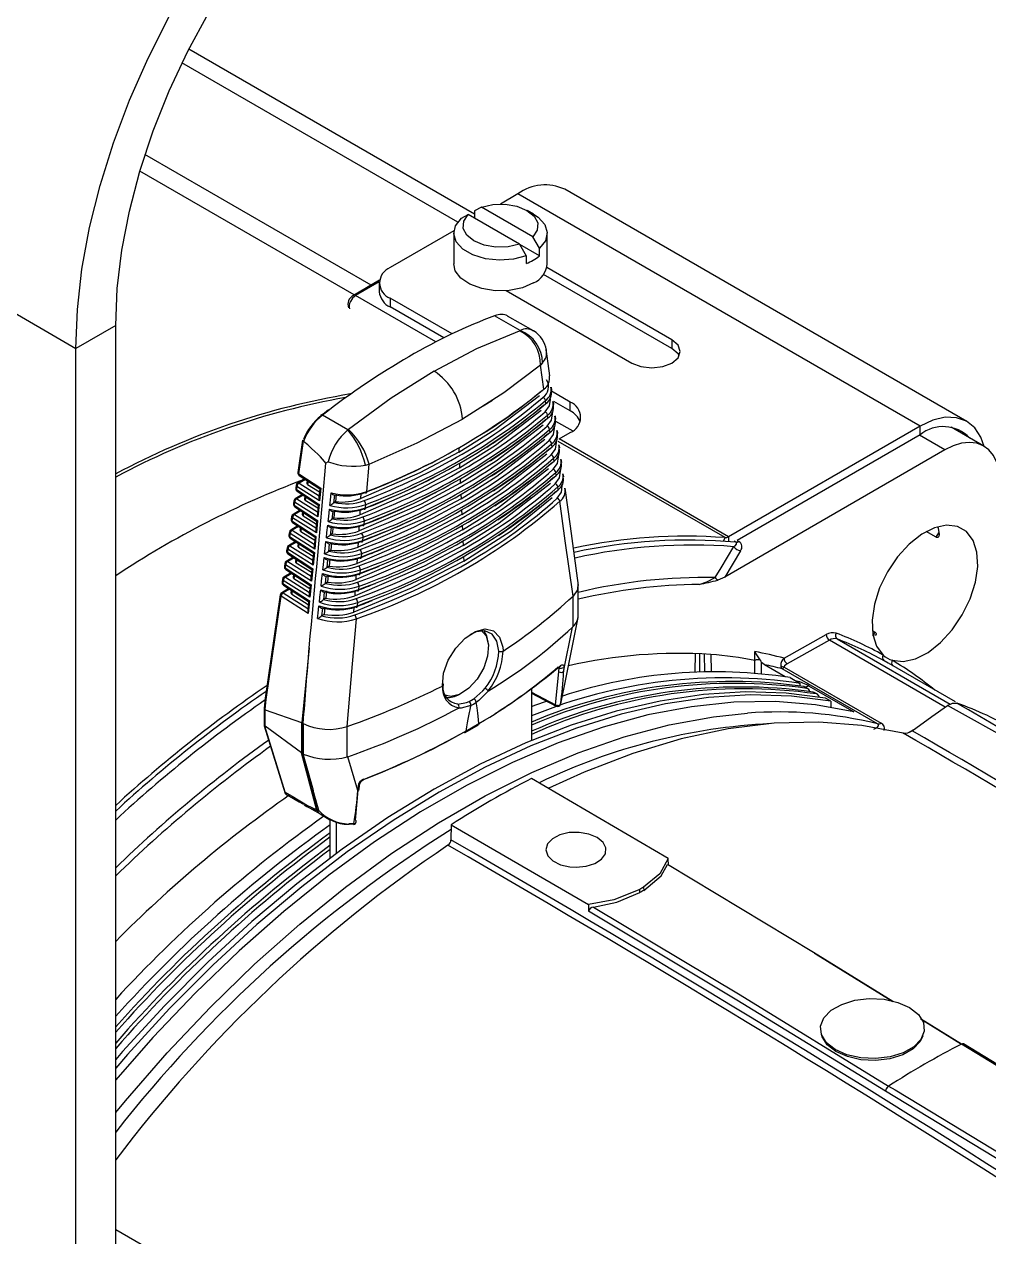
# Model space of a CAD drawing. Extents: x 6 to 134, y 1 to 99.
# Drawn here: x 94.294 to 97.516, y 15.47 to 19.52 of the extents above; entities that cross this region are included whole.
import ezdxf

# ---------------------------------------------------------------- set-up
doc = ezdxf.new("R2010")
doc.units = 0
doc.header["$MEASUREMENT"] = 0
doc.layers.add('OBJECT', color=7, linetype='CONTINUOUS')

msp = doc.modelspace()

# ---------------------------------------------------------------- linework, layer by layer
at = {"layer": 'OBJECT'}
for p, q in [((95.7981, 18.8852), (94.8431, 19.4365)), ((95.7418, 18.8585), (94.8204, 19.3905)), ((95.4522, 18.6483), (94.6969, 19.0843)), ((95.3959, 18.6158), (94.6798, 19.0292)), ((97.4427, 18.1929), (96.0992, 18.9685)), ((93.5822, 18.9474), (94.4661, 18.4372)), ((95.9427, 18.953), (95.8842, 18.9193)), ((97.2862, 18.1774), (95.9427, 18.953)), ((95.7543, 18.8715), (95.7767, 18.8839)), ((95.9484, 18.7848), (95.7767, 18.8839)), ((95.8206, 18.9092), (95.7981, 18.8968)), ((95.7981, 18.8968), (95.7981, 18.8715)), ((95.9922, 18.8101), (95.8206, 18.9092)), ((95.995, 18.8855), (95.9731, 18.8981)), ((95.7288, 18.8296), (95.5161, 18.7068)), ((95.7282, 18.8217), (95.7282, 18.7194)), ((96.0147, 18.7718), (95.9922, 18.8101)), ((96.0407, 18.7194), (96.0407, 18.8217)), ((95.9484, 18.7848), (95.9708, 18.7465)), ((96.0147, 18.7461), (95.9487, 18.7842)), ((96.0147, 18.7461), (96.0147, 18.7718)), ((95.9708, 18.7465), (95.9708, 18.7208)), ((96.4572, 18.4361), (96.0281, 18.6839)), ((96.4572, 18.4655), (96.0392, 18.7068)), ((95.4804, 18.6645), (95.3929, 18.6141)), ((95.4796, 18.659), (95.4004, 18.6133)), ((95.4795, 18.6557), (95.4795, 18.6263)), ((95.6686, 18.4585), (95.4004, 18.6133)), ((95.7228, 18.4854), (95.5161, 18.6047)), ((95.5161, 18.6047), (95.5161, 18.5753)), ((95.9038, 18.6299), (96.3229, 18.3879)), ((95.6951, 18.4719), (95.5161, 18.5753)), ((94.5991, 18.5139), (94.4661, 18.4372)), ((94.5991, 11.1874), (94.5991, 18.5139)), ((95.95, 18.4967), (95.8648, 18.5459)), ((95.9949, 18.4952), (95.9083, 18.5452)), ((95.9483, 18.496), (95.95, 18.4967)), ((94.4661, 11.1107), (94.4661, 18.4372)), ((96.0494, 18.3457), (96.037, 18.4357)), ((96.4572, 18.4655), (96.4572, 18.4361)), ((96.0247, 18.3884), (96.0177, 18.3806)), ((96.0292, 18.3007), (96.0177, 18.3806)), ((96.056, 18.2974), (96.0545, 18.3078)), ((96.1171, 18.2577), (96.055, 18.2936)), ((95.8581, 18.2624), (95.8267, 18.2443)), ((96.0361, 18.2527), (96.0347, 18.2625)), ((96.0626, 18.2492), (96.0612, 18.2595)), ((96.1171, 18.2283), (96.0625, 18.2598)), ((96.1171, 18.2283), (96.1171, 18.2577)), ((95.3749, 18.1646), (95.2896, 18.2139)), ((96.043, 18.2046), (96.0416, 18.2144)), ((96.0692, 18.201), (96.0678, 18.2113)), ((96.0688, 18.1939), (96.1256, 18.1611)), ((95.3766, 18.166), (95.3749, 18.1646)), ((96.0499, 18.1566), (96.0485, 18.1664)), ((96.0758, 18.1527), (96.0744, 18.163)), ((96.0802, 18.1344), (96.1171, 18.1557)), ((97.2862, 18.1774), (96.6459, 17.8078)), ((97.2862, 18.148), (96.6755, 17.7955)), ((97.3689, 18.0978), (97.284, 18.1468)), ((97.2862, 18.148), (97.2862, 18.1774)), ((97.4989, 18.1107), (97.3898, 18.1736)), ((95.2236, 18.1304), (95.2079, 18.0223)), ((95.2104, 18.018), (95.2261, 18.1266)), ((95.2261, 18.1266), (95.2264, 18.1264)), ((95.7451, 18.1057), (95.7457, 18.0904)), ((96.0567, 18.1086), (96.0553, 18.1183)), ((96.6346, 17.8048), (96.0772, 18.1265)), ((96.6459, 17.8078), (96.0802, 18.1344)), ((96.0824, 18.1045), (96.081, 18.1148)), ((96.0635, 18.0606), (96.0621, 18.0703)), ((96.089, 18.0563), (96.0876, 18.0665)), ((97.3689, 18.0978), (96.6336, 17.6733)), ((95.3089, 18.0582), (95.3008, 18.0535)), ((95.4337, 18.0473), (95.4454, 18.0502)), ((95.4381, 17.9595), (95.4454, 18.0502)), ((95.7474, 18.0534), (95.748, 18.0384)), ((95.2301, 18.0008), (95.2067, 17.9873)), ((95.2104, 18.018), (95.2843, 17.9697)), ((95.2328, 17.999), (95.2116, 17.9868)), ((95.2116, 17.9868), (95.2788, 17.9445)), ((95.2123, 18.0125), (95.2811, 17.9675)), ((95.2386, 17.9953), (95.2375, 17.9871)), ((95.2415, 17.9934), (95.24, 17.9829)), ((95.7497, 18.001), (95.7503, 17.9865)), ((96.0703, 18.0126), (96.069, 18.0222)), ((96.0956, 18.0081), (96.0942, 18.0183)), ((95.2226, 17.9485), (95.1991, 17.9349)), ((95.2018, 17.98), (95.2003, 17.97)), ((95.2043, 17.9758), (95.2028, 17.9657)), ((95.2028, 17.9657), (95.2789, 17.916)), ((95.2253, 17.9467), (95.204, 17.9345)), ((95.2801, 17.9281), (95.2043, 17.9758)), ((95.2048, 17.9601), (95.2757, 17.9138)), ((95.2311, 17.9429), (95.2299, 17.9348)), ((95.24, 17.9829), (95.2801, 17.9576)), ((95.2811, 17.9676), (95.2781, 17.938)), ((95.2843, 17.9697), (95.2801, 17.9281)), ((95.3299, 17.9467), (95.3271, 17.9208)), ((95.3359, 17.9492), (95.3335, 17.9247)), ((95.4184, 17.9354), (95.4193, 17.9521)), ((95.752, 17.9487), (95.7526, 17.9345)), ((96.0771, 17.9646), (96.0757, 17.9742)), ((95.1942, 17.9277), (95.1928, 17.9177)), ((95.1967, 17.9234), (95.1953, 17.9134)), ((95.1953, 17.9134), (95.2735, 17.8623)), ((95.2747, 17.8743), (95.1967, 17.9234)), ((95.1972, 17.9078), (95.2703, 17.86)), ((95.204, 17.9345), (95.2734, 17.8908)), ((95.2339, 17.9411), (95.2324, 17.9305)), ((95.2324, 17.9305), (95.2747, 17.9039)), ((95.2757, 17.9138), (95.2727, 17.8842)), ((95.2789, 17.916), (95.2747, 17.8743)), ((95.3335, 17.9247), (95.329, 17.9221)), ((95.4336, 17.9049), (95.4345, 17.916)), ((95.1866, 17.8753), (95.1852, 17.8653)), ((95.1892, 17.8711), (95.1877, 17.8611)), ((95.2693, 17.8206), (95.1892, 17.8711)), ((95.2151, 17.8962), (95.1915, 17.8826)), ((95.2178, 17.8944), (95.1965, 17.8821)), ((95.1965, 17.8821), (95.268, 17.8371)), ((95.2235, 17.8906), (95.2223, 17.8824)), ((95.2264, 17.8888), (95.2248, 17.8782)), ((95.2248, 17.8782), (95.2693, 17.8502)), ((95.2735, 17.8623), (95.2693, 17.8206)), ((95.3241, 17.8927), (95.3213, 17.8669)), ((95.3281, 17.871), (95.323, 17.8681)), ((95.3305, 17.8955), (95.3281, 17.871)), ((95.4152, 17.8813), (95.4162, 17.8979)), ((95.7543, 17.8971), (95.7549, 17.8825)), ((95.1791, 17.823), (95.1776, 17.813)), ((95.2075, 17.8438), (95.184, 17.8302)), ((95.1877, 17.8611), (95.2681, 17.8085)), ((95.2102, 17.8421), (95.1889, 17.8298)), ((95.1889, 17.8298), (95.2626, 17.7833)), ((95.1896, 17.8555), (95.2649, 17.8063)), ((95.2159, 17.8383), (95.2147, 17.8301)), ((95.2188, 17.8365), (95.2172, 17.8258)), ((95.2172, 17.8258), (95.2639, 17.7964)), ((95.2703, 17.8601), (95.2674, 17.8305)), ((95.3183, 17.8386), (95.3155, 17.8129)), ((95.3252, 17.8417), (95.3227, 17.8173)), ((95.4119, 17.8272), (95.4129, 17.8437)), ((95.4292, 17.8503), (95.4301, 17.8614)), ((95.7566, 17.8456), (95.7572, 17.8305)), ((97.3396, 17.8059), (97.3062, 17.8252)), ((95.2, 17.7915), (95.1764, 17.7779)), ((95.1816, 17.8187), (95.1801, 17.8088)), ((95.1801, 17.8088), (95.2627, 17.7548)), ((95.2027, 17.7897), (95.1813, 17.7774)), ((95.2639, 17.7669), (95.1816, 17.8187)), ((95.182, 17.8032), (95.2595, 17.7526)), ((95.2084, 17.786), (95.2072, 17.7777)), ((95.2112, 17.7842), (95.2097, 17.7735)), ((95.2649, 17.8064), (95.262, 17.7768)), ((95.2681, 17.8085), (95.2639, 17.7669)), ((95.3125, 17.7846), (95.3098, 17.759)), ((95.3227, 17.8173), (95.3171, 17.814)), ((95.3198, 17.788), (95.3173, 17.7635)), ((95.4087, 17.773), (95.4097, 17.7894)), ((95.4247, 17.7957), (95.4256, 17.8068)), ((95.7589, 17.794), (95.7595, 17.7785)), ((96.6311, 17.7957), (96.6346, 17.8048)), ((96.6459, 17.8078), (96.6459, 17.7945)), ((96.6702, 17.7896), (96.6648, 17.7927)), ((96.6755, 17.7955), (96.6809, 17.7924)), ((97.3396, 17.8059), (97.3489, 17.8204)), ((95.1715, 17.7706), (95.17, 17.7607)), ((95.174, 17.7664), (95.1726, 17.7565)), ((95.1726, 17.7565), (95.2573, 17.7011)), ((95.2585, 17.7131), (95.174, 17.7664)), ((95.1745, 17.7509), (95.2542, 17.6988)), ((95.1813, 17.7774), (95.2572, 17.7296)), ((95.2097, 17.7735), (95.2586, 17.7427)), ((95.2595, 17.7526), (95.2566, 17.723)), ((95.2627, 17.7548), (95.2585, 17.7131)), ((95.3173, 17.7635), (95.3112, 17.76)), ((95.4202, 17.7412), (95.4212, 17.7522)), ((95.7611, 17.7424), (95.7618, 17.7266)), ((96.6862, 17.7609), (96.6336, 17.6733)), ((95.1639, 17.7183), (95.1625, 17.7084)), ((95.1664, 17.714), (95.165, 17.7042)), ((95.165, 17.7042), (95.252, 17.6473)), ((95.2532, 17.6594), (95.1664, 17.714)), ((95.1925, 17.7392), (95.1688, 17.7255)), ((95.1952, 17.7374), (95.1737, 17.7251)), ((95.1737, 17.7251), (95.2519, 17.6759)), ((95.2008, 17.7337), (95.1996, 17.7254)), ((95.2036, 17.7319), (95.2021, 17.7211)), ((95.2021, 17.7211), (95.2532, 17.689)), ((95.2573, 17.7011), (95.2532, 17.6594)), ((95.3068, 17.7306), (95.304, 17.7051)), ((95.3119, 17.7098), (95.3054, 17.706)), ((95.3144, 17.7343), (95.3119, 17.7098)), ((95.4053, 17.7189), (95.4063, 17.7352)), ((95.1563, 17.6659), (95.1549, 17.6561)), ((95.1588, 17.6617), (95.1574, 17.6519)), ((95.2478, 17.6057), (95.1588, 17.6617)), ((95.1849, 17.6869), (95.1612, 17.6732)), ((95.1876, 17.6851), (95.1662, 17.6727)), ((95.1662, 17.6727), (95.2465, 17.6221)), ((95.1669, 17.6986), (95.2488, 17.6451)), ((95.1932, 17.6814), (95.192, 17.673)), ((95.1961, 17.6796), (95.1945, 17.6688)), ((95.1945, 17.6688), (95.2478, 17.6352)), ((95.2542, 17.6989), (95.2512, 17.6693)), ((95.301, 17.6766), (95.2984, 17.6512)), ((95.309, 17.6805), (95.3066, 17.6561)), ((95.4019, 17.6647), (95.4029, 17.6809)), ((95.4157, 17.6866), (95.4167, 17.6976)), ((96.6336, 17.6733), (96.6107, 17.6628)), ((95.1774, 17.6345), (95.1536, 17.6208)), ((95.1574, 17.6519), (95.2466, 17.5936)), ((95.1801, 17.6328), (95.1586, 17.6204)), ((95.1586, 17.6204), (95.2411, 17.5684)), ((95.1593, 17.6463), (95.2434, 17.5914)), ((95.1856, 17.6291), (95.1844, 17.6207)), ((95.1885, 17.6273), (95.1869, 17.6164)), ((95.2488, 17.6452), (95.2458, 17.6156)), ((95.252, 17.6473), (95.2478, 17.6057)), ((95.2953, 17.6227), (95.2927, 17.5973)), ((95.3066, 17.6561), (95.2996, 17.652)), ((95.3036, 17.6268), (95.3012, 17.6023)), ((95.3985, 17.6105), (95.3995, 17.6267)), ((95.4112, 17.6321), (95.4121, 17.6431)), ((96.1443, 17.5456), (96.1443, 17.646)), ((95.1487, 17.6136), (95.0988, 17.2686)), ((95.1013, 17.2645), (95.1513, 17.6093)), ((95.2424, 17.5519), (95.1513, 17.6093)), ((95.1869, 17.6164), (95.2424, 17.5815)), ((95.2434, 17.5914), (95.2404, 17.5618)), ((95.2466, 17.5936), (95.2424, 17.5519)), ((95.3012, 17.6023), (95.2938, 17.5981)), ((95.4067, 17.5775), (95.4076, 17.5885)), ((96.1269, 17.6097), (96.1268, 17.6096)), ((96.1269, 17.5081), (96.1269, 17.6097)), ((95.2897, 17.5687), (95.287, 17.5435)), ((95.2958, 17.5486), (95.288, 17.5441)), ((95.2982, 17.5731), (95.2958, 17.5486)), ((95.395, 17.5563), (95.396, 17.5724)), ((96.0949, 17.3571), (96.1254, 17.5063)), ((96.1254, 17.5063), (96.1269, 17.5081)), ((96.8318, 17.4022), (96.9729, 17.4808)), ((96.9834, 17.4623), (96.8422, 17.3837)), ((97.3705, 17.2388), (96.9834, 17.4623)), ((97.0097, 17.4663), (97.387, 17.2484)), ((97.1265, 17.4948), (97.1365, 17.489)), ((97.1286, 17.4767), (97.1365, 17.489)), ((95.2455, 17.4373), (95.2205, 17.1873)), ((95.8932, 17.4262), (95.8932, 17.4262)), ((96.5353, 17.3564), (96.5354, 17.4174)), ((96.5495, 17.4168), (96.5494, 17.3571)), ((96.7343, 17.3947), (96.7343, 17.4241)), ((96.5667, 17.3577), (96.5658, 17.4159)), ((96.5871, 17.4144), (96.5879, 17.3581)), ((96.7343, 17.353), (96.7343, 17.3947)), ((96.7555, 17.3905), (96.7555, 17.351)), ((96.8357, 17.3402), (96.7661, 17.3804)), ((97.4047, 17.2559), (97.181, 17.385)), ((96.0688, 17.2467), (96.0798, 17.3564)), ((96.0798, 17.3564), (96.0805, 17.3708)), ((96.0956, 17.3716), (96.0949, 17.3571)), ((97.1442, 17.1829), (96.8257, 17.3668)), ((96.8316, 17.3726), (97.1562, 17.1852)), ((96.8519, 17.3374), (96.8859, 17.3178)), ((95.6904, 17.3091), (95.6904, 17.3091)), ((95.9877, 17.3008), (95.9877, 17.1267)), ((96.8859, 17.3092), (96.8859, 17.3178)), ((96.9079, 17.3012), (96.8974, 17.3073)), ((96.9114, 17.2999), (96.9009, 17.306)), ((96.9156, 17.3089), (97.0647, 17.2228)), ((95.0988, 17.2685), (95.0954, 17.2343)), ((95.0979, 17.2303), (95.1013, 17.2645)), ((95.803, 17.2545), (95.803, 17.2545)), ((95.9877, 17.2889), (96.0688, 17.2467)), ((95.9877, 17.2854), (96.0709, 17.2421)), ((96.0852, 17.2486), (96.087, 17.2557)), ((96.9397, 17.2829), (96.9292, 17.2889)), ((96.9432, 17.2816), (96.9326, 17.2877)), ((96.9875, 17.2591), (96.9706, 17.2689)), ((96.9875, 17.2591), (96.9875, 17.2386)), ((95.0953, 17.234), (95.0953, 17.1767)), ((95.0981, 17.2302), (95.2194, 17.1876)), ((95.0981, 17.1749), (95.0981, 17.2302)), ((95.7857, 17.2446), (95.7857, 17.2446)), ((96.0852, 17.2486), (96.0848, 17.2474)), ((98.0139, 16.8907), (97.3779, 17.2441)), ((95.0954, 17.1765), (95.1652, 16.9505)), ((95.1654, 16.9547), (95.0972, 17.1754)), ((95.2194, 17.0859), (95.0981, 17.1749)), ((95.2194, 17.1876), (95.2194, 17.0859)), ((95.2216, 17.1865), (95.2253, 17.1844)), ((95.2216, 17.0845), (95.2216, 17.1865)), ((95.2253, 17.1844), (95.2253, 17.0824)), ((95.3724, 17.1742), (95.3726, 17.1743)), ((95.3724, 17.0725), (95.3724, 17.1742)), ((95.7665, 17.1544), (95.8105, 17.1798)), ((95.7685, 17.1586), (95.8125, 17.184)), ((95.8125, 17.184), (95.8125, 17.184)), ((95.7685, 17.1586), (95.7685, 17.1586)), ((97.2477, 17.1536), (97.2628, 17.1624)), ((95.2199, 17.0855), (95.221, 17.0848)), ((95.2703, 16.8977), (95.2199, 17.0855)), ((95.221, 17.0848), (95.2714, 16.897)), ((95.2253, 17.0824), (95.2216, 17.0845)), ((95.3748, 17.073), (95.3724, 17.0725)), ((95.408, 16.9606), (95.3748, 17.073)), ((95.4086, 16.975), (95.408, 16.9606)), ((96.4445, 16.7326), (95.9883, 17.0006)), ((95.1678, 16.9488), (95.165, 16.951)), ((95.4001, 16.8607), (95.4093, 16.9613)), ((95.2284, 16.9126), (95.2818, 16.8817)), ((95.2774, 16.8936), (95.2714, 16.897)), ((95.2818, 16.8817), (95.3149, 16.8626)), ((95.3159, 16.7354), (95.3159, 16.8629)), ((95.3372, 16.7511), (95.3372, 16.8537)), ((95.3949, 16.8501), (95.3774, 16.8484)), ((95.3766, 16.8473), (95.3927, 16.8486)), ((95.7201, 16.8457), (95.7189, 16.7949)), ((95.7201, 16.8457), (96.1784, 16.5791)), ((96.4452, 16.7108), (96.4445, 16.7326)), ((96.3501, 16.6191), (96.3499, 16.6299)), ((96.3626, 16.6372), (96.3628, 16.6265)), ((96.1784, 16.5791), (96.1782, 16.5567)), ((97.4245, 16.1133), (97.2875, 16.198)), ((97.2902, 16.1964), (97.4246, 16.1134)), ((96.9593, 16.1374), (96.9583, 16.1405)), ((100.1764, 14.1361), (97.1708, 15.9553))]:
    msp.add_line(p, q, dxfattribs=at)
at = {"layer": 'OBJECT', "flags": 128}
for points in [[(94.4661, 18.4372), (94.4712, 18.5673), (94.4864, 18.7022), (94.5117, 18.8407), (94.5467, 18.9816), (94.5913, 19.1238), (94.6449, 19.266), (94.7072, 19.407), (94.7776, 19.5456), (94.8556, 19.6806), (94.9404, 19.8109), (95.0314, 19.9354), (95.1277, 20.0529), (95.2285, 20.1626), (95.3331, 20.2634), (95.4404, 20.3545), (95.5496, 20.4351), (95.6597, 20.5046)], [(94.5991, 18.5139), (94.6042, 18.6369), (94.6194, 18.7646), (94.6447, 18.8958), (94.6798, 19.0293), (94.7243, 19.1636), (94.7778, 19.2976), (94.8398, 19.4299), (94.9097, 19.5593), (94.9868, 19.6846), (95.0705, 19.8045), (95.1597, 19.9178), (95.2538, 20.0235), (95.3518, 20.1206), (95.4528, 20.2081), (95.5558, 20.2851), (95.6597, 20.3511)], [(95.8206, 18.9092), (95.859, 18.9178), (95.9001, 18.9187), (95.9395, 18.9119), (95.973, 18.8981), (95.997, 18.8788), (96.0087, 18.856), (96.0071, 18.8323), (95.9922, 18.8101)], [(95.9484, 18.7848), (95.91, 18.7762), (95.8689, 18.7753), (95.8294, 18.7821), (95.7959, 18.7959), (95.772, 18.8152), (95.7602, 18.838), (95.7618, 18.8617), (95.7767, 18.8839)], [(95.995, 18.8855), (96.0104, 18.875), (96.0324, 18.8508), (96.0407, 18.8238), (96.0346, 18.7967), (96.0147, 18.7718)], [(95.9708, 18.7465), (95.9278, 18.735), (95.8808, 18.7315), (95.8341, 18.7363), (95.792, 18.749), (95.7585, 18.7683), (95.7366, 18.7926), (95.7283, 18.8195), (95.7344, 18.8467), (95.7543, 18.8715)], [(95.995, 18.6556), (95.9575, 18.6397), (95.9135, 18.6308), (95.867, 18.6298), (95.822, 18.6367), (95.7826, 18.651), (95.7522, 18.6714), (95.7335, 18.6961), (95.7282, 18.7194)], [(95.6624, 18.3609), (95.8059, 18.4363), (95.9483, 18.496)], [(96.3229, 18.3879), (96.3537, 18.3761), (96.3901, 18.3719), (96.4264, 18.3761), (96.4572, 18.3879), (96.4778, 18.4057), (96.4851, 18.4267), (96.4778, 18.4477), (96.4572, 18.4655)], [(96.4816, 18.412), (96.4778, 18.4183), (96.4572, 18.4361)], [(95.6624, 18.3609), (95.5189, 18.2706), (95.3766, 18.166)], [(96.0177, 18.3806), (95.8961, 18.2881), (95.7581, 18.2009)], [(95.7457, 18.0904), (95.8661, 18.1658), (96.0148, 18.2797)], [(96.0333, 18.2253), (96.0485, 18.245), (96.0515, 18.2665), (96.0496, 18.2712)], [(95.748, 18.0384), (95.8683, 18.1138), (96.0208, 18.2309)], [(95.2896, 18.2139), (95.2883, 18.2145), (95.2871, 18.2149), (95.286, 18.2149), (95.2851, 18.2147), (95.2844, 18.2142), (95.284, 18.2134), (95.2838, 18.2123), (95.2838, 18.2111)], [(95.4454, 18.0502), (95.6066, 18.121), (95.7581, 18.2009)], [(96.0402, 18.1773), (96.0552, 18.1969), (96.0581, 18.2185), (96.0563, 18.2229)], [(97.5004, 18.1098), (97.4895, 18.1401), (97.4689, 18.1716), (97.4413, 18.1937), (97.4079, 18.2056), (97.37, 18.2068), (97.3289, 18.1973), (97.2862, 18.1774)], [(95.7503, 17.9865), (95.8705, 18.0618), (96.0268, 18.1821)], [(96.047, 18.1292), (96.0619, 18.1489), (96.0647, 18.1704), (96.0629, 18.1746)], [(95.2261, 18.1266), (95.2244, 18.1282), (95.2236, 18.1297), (95.2237, 18.1303)], [(95.7526, 17.9345), (95.8728, 18.0098), (96.0329, 18.1334)], [(96.0538, 18.0811), (96.0686, 18.1009), (96.0713, 18.1224), (96.0695, 18.1263)], [(97.5423, 18.0559), (97.5309, 18.0793), (97.5157, 18.098), (97.497, 18.1117), (97.4752, 18.1201), (97.4509, 18.1229), (97.4247, 18.12), (97.3971, 18.1116), (97.3689, 18.0978)], [(95.7457, 18.0904), (95.6152, 18.021), (95.4184, 17.9354)], [(95.7549, 17.8825), (95.8751, 17.9578), (96.039, 18.0847)], [(96.0606, 18.0331), (96.0753, 18.0529), (96.0779, 18.0744), (96.0761, 18.0781)], [(95.748, 18.0384), (95.6176, 17.9691), (95.4152, 17.8813)], [(95.7572, 17.8305), (95.8775, 17.9058), (96.0451, 18.036)], [(96.0674, 17.985), (96.082, 18.0048), (96.0844, 18.0264), (96.0827, 18.0298)], [(95.7503, 17.9865), (95.62, 17.9171), (95.4119, 17.8272)], [(95.7595, 17.7785), (95.8799, 17.8539), (96.0512, 17.9873)], [(95.3148, 17.9124), (95.3167, 17.9296), (95.3194, 17.9542)], [(95.4325, 17.9556), (95.4337, 17.9549), (95.4347, 17.9544), (95.4357, 17.9544), (95.4366, 17.9548), (95.4372, 17.9555), (95.4377, 17.9565), (95.438, 17.9579), (95.4381, 17.9595)], [(96.0742, 17.937), (96.0886, 17.9569), (96.0909, 17.9784), (96.0893, 17.9816)], [(96.1448, 17.6451), (96.1182, 17.8435), (96.1008, 17.97)], [(95.3271, 17.9208), (95.3278, 17.9213), (95.329, 17.9221)], [(95.7526, 17.9345), (95.6223, 17.8652), (95.4087, 17.773)], [(95.4281, 17.901), (95.4293, 17.9003), (95.4303, 17.8999), (95.4313, 17.8998), (95.4321, 17.9002), (95.4328, 17.9009), (95.4333, 17.9019), (95.4336, 17.9033), (95.4336, 17.9049)], [(95.7618, 17.7266), (95.9197, 17.8281), (96.0574, 17.9387)], [(96.1268, 17.6096), (96.1011, 17.7937), (96.0825, 17.9262)], [(95.3088, 17.8585), (95.3107, 17.8757), (95.3134, 17.9003)], [(95.3213, 17.8669), (95.3219, 17.8673), (95.323, 17.8681)], [(95.7549, 17.8825), (95.6246, 17.8132), (95.4053, 17.7189)], [(95.3029, 17.8046), (95.3048, 17.8218), (95.3075, 17.8464)], [(95.7572, 17.8305), (95.6269, 17.7612), (95.4019, 17.6647)], [(95.4237, 17.8465), (95.4248, 17.8457), (95.4259, 17.8453), (95.4269, 17.8452), (95.4277, 17.8456), (95.4284, 17.8463), (95.4289, 17.8474), (95.4291, 17.8487), (95.4292, 17.8503)], [(97.1933, 17.3951), (97.2298, 17.3908), (97.2705, 17.3997), (97.313, 17.4213), (97.3549, 17.4544), (97.3938, 17.4971), (97.4273, 17.5468), (97.4535, 17.6007), (97.471, 17.6556), (97.4786, 17.7084), (97.476, 17.756), (97.4634, 17.7956), (97.4413, 17.825), (97.4112, 17.8424), (97.3747, 17.8468), (97.3341, 17.838), (97.2916, 17.8164), (97.2497, 17.7834), (97.2108, 17.7408), (97.1773, 17.6911), (97.151, 17.6373), (97.1334, 17.5823), (97.1257, 17.5295), (97.1282, 17.4818), (97.1409, 17.4421), (97.1628, 17.4127)], [(97.3451, 17.8398), (97.3467, 17.8363), (97.3496, 17.8149)], [(95.297, 17.7507), (95.2989, 17.7679), (95.3015, 17.7924)], [(95.3155, 17.8129), (95.316, 17.8133), (95.3171, 17.814)], [(95.4193, 17.7919), (95.4204, 17.7911), (95.4214, 17.7907), (95.4224, 17.7907), (95.4232, 17.791), (95.4239, 17.7917), (95.4244, 17.7928), (95.4247, 17.7941), (95.4247, 17.7957)], [(96.6637, 17.7747), (96.6683, 17.778), (96.6728, 17.7835), (96.6728, 17.7871), (96.6716, 17.7886), (96.6702, 17.7896)], [(97.3496, 17.8149), (97.3491, 17.8096), (97.3466, 17.8058), (97.3439, 17.8048), (97.3412, 17.8052), (97.3396, 17.8059)], [(95.3098, 17.759), (95.3101, 17.7593), (95.3112, 17.76)], [(95.7595, 17.7785), (95.6291, 17.7091), (95.3985, 17.6105)], [(95.4148, 17.7374), (95.4159, 17.7366), (95.417, 17.7361), (95.4179, 17.7361), (95.4188, 17.7364), (95.4194, 17.7372), (95.4199, 17.7382), (95.4202, 17.7396), (95.4202, 17.7412)], [(96.6016, 17.6712), (96.6219, 17.7039), (96.6637, 17.7747)], [(95.2911, 17.6968), (95.293, 17.714), (95.2957, 17.7386)], [(95.304, 17.7051), (95.3043, 17.7053), (95.3054, 17.706)], [(95.7618, 17.7266), (95.5862, 17.6356), (95.395, 17.5563)], [(95.2853, 17.6429), (95.2871, 17.6601), (95.2898, 17.6847)], [(95.4104, 17.6828), (95.4114, 17.682), (95.4125, 17.6816), (95.4134, 17.6816), (95.4143, 17.6819), (95.4149, 17.6826), (95.4154, 17.6837), (95.4157, 17.685), (95.4157, 17.6866)], [(96.5487, 17.6488), (96.5733, 17.6576), (96.6016, 17.6712)], [(95.2795, 17.5891), (95.2813, 17.6063), (95.284, 17.6308)], [(95.2984, 17.6512), (95.2985, 17.6514), (95.2996, 17.652)], [(95.4059, 17.6283), (95.407, 17.6275), (95.408, 17.6271), (95.4089, 17.627), (95.4098, 17.6274), (95.4104, 17.6281), (95.4109, 17.6291), (95.4112, 17.6305), (95.4112, 17.6321)], [(96.1434, 17.6515), (96.1412, 17.63), (96.1269, 17.6097)], [(95.2927, 17.5973), (95.2928, 17.5974), (95.2938, 17.5981)], [(95.2737, 17.5352), (95.2755, 17.5524), (95.2782, 17.577)], [(95.287, 17.5435), (95.2871, 17.5435), (95.288, 17.5441)], [(95.4014, 17.5738), (95.4024, 17.573), (95.4035, 17.5725), (95.4044, 17.5725), (95.4052, 17.5728), (95.4059, 17.5735), (95.4064, 17.5746), (95.4066, 17.5759), (95.4067, 17.5775)], [(96.0873, 17.2557), (96.1015, 17.326), (96.1436, 17.5385)], [(95.3726, 17.1743), (95.3904, 17.3834), (95.4031, 17.534)], [(95.6904, 17.3091), (95.6946, 17.3516), (95.7102, 17.3955), (95.7352, 17.4362), (95.7666, 17.4694), (95.8007, 17.4914), (95.8335, 17.4997), (95.8614, 17.493), (95.8815, 17.4721), (95.892, 17.4392), (95.8932, 17.4262)], [(95.819, 17.4963), (95.8198, 17.4958), (95.8371, 17.4765), (95.8446, 17.4465), (95.8416, 17.4094), (95.8283, 17.3698), (95.8063, 17.3324), (95.7783, 17.3017), (95.7477, 17.2814), (95.7181, 17.2739), (95.694, 17.2797)], [(95.8787, 17.4256), (95.8721, 17.4593), (95.8562, 17.4827), (95.8326, 17.4935), (95.8035, 17.4905), (95.7825, 17.4797)], [(95.8443, 17.4501), (95.8394, 17.477), (95.8293, 17.495)], [(97.1365, 17.489), (97.1389, 17.4871), (97.14, 17.485), (97.1397, 17.4823), (97.1371, 17.4794), (97.1334, 17.4776)], [(96.0855, 17.378), (96.0892, 17.3803), (96.0923, 17.3804), (96.0945, 17.3784), (96.0956, 17.3744), (96.0956, 17.3716)], [(96.7512, 17.3965), (96.7539, 17.3927), (96.7555, 17.3905)], [(96.7661, 17.3804), (96.76, 17.3852), (96.7555, 17.3905)], [(96.8422, 17.3837), (96.8337, 17.3769), (96.8319, 17.3736), (96.8316, 17.3726)], [(97.181, 17.385), (97.1799, 17.3857), (97.166, 17.3935)], [(96.0836, 17.374), (96.0838, 17.3741), (96.0843, 17.3745), (96.0843, 17.3745)], [(95.6904, 17.3091), (95.6925, 17.3106), (95.6936, 17.3124), (95.6937, 17.3143), (95.6926, 17.3161), (95.6913, 17.317), (95.691, 17.3173)], [(95.7954, 17.2667), (95.8258, 17.2935), (95.833, 17.3019)], [(96.8733, 17.3259), (96.8753, 17.3244), (96.8764, 17.3233)], [(96.8974, 17.3073), (96.8995, 17.3067), (96.9009, 17.306)], [(96.9706, 17.2689), (96.8393, 17.2856), (96.7031, 17.2896), (96.5626, 17.2807), (96.4184, 17.2591), (96.271, 17.2248), (96.1211, 17.178), (95.9692, 17.1189), (95.8162, 17.0477), (95.6624, 16.9646), (95.5087, 16.8702), (95.3556, 16.7646), (95.2038, 16.6485), (95.0539, 16.5222), (94.9065, 16.3863), (94.7623, 16.2414), (94.6218, 16.088), (94.5991, 16.0621)], [(96.9875, 17.2591), (96.8563, 17.2758), (96.7201, 17.2798), (96.5796, 17.2709), (96.4353, 17.2493), (96.2879, 17.215), (96.138, 17.1682), (95.9862, 17.1091), (95.8331, 17.0379), (95.6794, 16.9548), (95.5257, 16.8604), (95.3726, 16.7548), (95.2208, 16.6387), (95.0709, 16.5124), (94.9235, 16.3765), (94.7792, 16.2316), (94.6387, 16.0782), (94.5991, 16.0326)], [(97.0647, 17.2228), (96.9363, 17.2464), (96.8027, 17.2572), (96.6644, 17.2551), (96.5221, 17.2402), (96.3763, 17.2125), (96.2277, 17.1722), (96.0768, 17.1193), (95.9243, 17.0542), (95.7709, 16.9771), (95.6171, 16.8884), (95.4636, 16.7883), (95.3112, 16.6773), (95.1603, 16.556), (95.0116, 16.4247), (94.8658, 16.284), (94.7235, 16.1346), (94.5991, 15.9934)], [(95.7416, 17.2491), (95.7714, 17.2541), (95.7794, 17.2575)], [(95.7794, 17.2575), (95.7936, 17.2655), (95.7954, 17.2667)], [(95.844, 17.2929), (95.8118, 17.261), (95.803, 17.2545)], [(95.9877, 17.2413), (96.0024, 17.2465), (96.0386, 17.2589)], [(96.9292, 17.2889), (96.9313, 17.2883), (96.9326, 17.2877)], [(94.5991, 15.8843), (94.6313, 15.9232), (94.7711, 16.084), (94.9153, 16.2364), (95.063, 16.3799), (95.2138, 16.5138), (95.3668, 16.6374), (95.5216, 16.7504), (95.6774, 16.8522), (95.8335, 16.9423), (95.9892, 17.0204), (96.144, 17.0861), (96.2971, 17.1391), (96.4478, 17.1793), (96.5956, 17.2065), (96.7092, 17.2185)], [(95.7857, 17.2446), (95.7526, 17.2354), (95.7445, 17.2355)], [(96.0688, 17.2467), (96.0709, 17.2455), (96.0733, 17.2447), (96.0759, 17.2443), (96.0784, 17.2444), (96.0808, 17.2449), (96.0828, 17.2458), (96.0843, 17.2471), (96.0852, 17.2486)], [(97.2594, 17.16), (97.3258, 17.2071), (97.3779, 17.2441)], [(97.3779, 17.2441), (97.3946, 17.2521), (97.4094, 17.2517)], [(95.0954, 17.1766), (95.0954, 17.1765), (95.0962, 17.1757), (95.0972, 17.1754)], [(95.8125, 17.184), (95.812, 17.1816), (95.8107, 17.18), (95.8104, 17.1799)], [(97.2299, 17.1518), (97.0921, 17.1776), (96.9482, 17.1885), (96.799, 17.1846), (96.6453, 17.1658), (96.4876, 17.1323), (96.3269, 17.0841), (96.1639, 17.0215), (96.0455, 16.9677)], [(97.1317, 17.1655), (97.1424, 17.1709), (97.1473, 17.1762), (97.1475, 17.1797), (97.1464, 17.1813), (97.1442, 17.1829)], [(95.7685, 17.1586), (95.768, 17.1562), (95.7668, 17.1546), (95.7665, 17.1545)], [(95.4126, 16.9654), (95.413, 16.9755), (95.4132, 16.9798)], [(95.165, 16.951), (95.1654, 16.9546), (95.1654, 16.9547)], [(95.1667, 16.9494), (95.2116, 16.9224), (95.226, 16.9142)], [(95.3774, 16.8484), (95.3774, 16.8472), (95.3773, 16.8464), (95.3772, 16.8458), (95.3771, 16.8455), (95.377, 16.8455), (95.3769, 16.8458), (95.3768, 16.8464), (95.3766, 16.8473)], [(96.137, 16.7037), (96.1702, 16.7072), (96.1998, 16.7168), (96.2222, 16.7313), (96.2351, 16.7491), (96.2368, 16.7684), (96.2274, 16.787), (96.2077, 16.8029), (96.1801, 16.8144), (96.1477, 16.8202), (96.114, 16.8195), (96.0829, 16.8122), (96.0579, 16.7992), (96.0419, 16.7818), (96.0365, 16.7621), (96.0425, 16.7424), (96.0592, 16.7251), (96.0846, 16.7121), (96.1159, 16.7049), (96.137, 16.7037)], [(96.4445, 16.7326), (96.417, 16.682), (96.3626, 16.6372)], [(96.3628, 16.6265), (96.4207, 16.6753), (96.4421, 16.7128)], [(97.1952, 16.255), (96.9296, 16.4191), (96.4421, 16.7128)], [(96.3499, 16.6299), (96.2635, 16.5953), (96.1784, 16.5791)], [(96.1952, 16.5703), (96.2729, 16.5872), (96.3501, 16.6191)], [(96.1952, 16.5703), (96.6847, 16.2777), (97.1812, 15.9729)], [(97.1707, 15.9554), (96.6744, 16.2601), (96.1782, 16.5567)], [(96.9325, 16.4173), (96.9395, 16.4132), (97.1955, 16.2549)], [(96.9567, 16.1446), (96.9537, 16.1731), (96.9647, 16.201), (96.9889, 16.2259), (97.0243, 16.2459), (97.068, 16.2593), (97.1164, 16.2651), (97.1658, 16.2627), (97.2119, 16.2524), (97.2512, 16.2351), (97.2804, 16.212), (97.2972, 16.1851), (97.3002, 16.1566), (97.2892, 16.1288), (97.265, 16.1039), (97.2296, 16.0839), (97.186, 16.0705), (97.1375, 16.0647), (97.0882, 16.067), (97.042, 16.0773), (97.0027, 16.0947), (96.9735, 16.1177), (96.9567, 16.1446)], [(97.2956, 16.1405), (97.2867, 16.1218), (97.2629, 16.0973), (97.2281, 16.0776), (97.1851, 16.0644), (97.1373, 16.0587), (97.0888, 16.061), (97.0433, 16.0711), (97.0046, 16.0882), (96.9759, 16.1109), (96.9593, 16.1374)], [(100.419, 14.2878), (100.3978, 14.3007), (100.3131, 14.3523), (99.9745, 14.5587), (98.6198, 15.3846), (97.4245, 16.1133)], [(100.426, 14.2882), (99.6452, 14.7642), (97.4314, 16.1138)], [(97.1812, 15.9729), (97.2024, 15.96), (97.2874, 15.9086), (97.6273, 15.7028), (98.987, 14.8799), (100.1867, 14.1537)], [(94.5991, 15.4937), (94.7557, 15.4033), (94.9708, 15.2789), (95.0786, 15.2166), (95.295, 15.0914), (95.5122, 14.9657), (95.8252, 14.7846)]]:
    msp.add_lwpolyline(points, dxfattribs=at)
at = {"layer": 'OBJECT'}
for centre, radius, start, end in [((96.034, 18.8284), 0.1546, 65.0758, 126.2346), ((95.9206, 18.8585), 0.1466, 290.0537, 309.941), ((95.9644, 18.7259), 0.0766, 293.5062, 355.1739), ((95.5354, 18.6557), 0.0546, 110.7835, 249.2167), ((95.4085, 18.5839), 0.0339, 117.3116, 200.5679), ((95.3961, 18.6076), 0.0072, 52.7819, 115.9389), ((95.542, 18.6326), 0.0629, 185.6949, 245.6254), ((95.8954, 18.3857), 0.1224, 357.6238, 64.4018), ((95.9706, 18.46), 0.0421, 55.6773, 119.3036), ((95.9084, 18.3881), 0.1163, 0.1801, 69.0133), ((95.9502, 18.4191), 0.0883, 7.7498, 59.7118), ((95.9925, 18.4213), 0.046, 314.4389, 12.1766), ((95.5493, 18.1847), 0.2094, 4.4327, 57.2998), ((96.0023, 18.3086), 0.0427, 304.4361, 32.5758), ((96.0052, 18.337), 0.0435, 303.5497, 11.2752), ((96.0091, 18.2993), 0.0448, 304.87, 10.7429), ((95.7954, 15.7903), 2.5282, 99.3835, 118.2407), ((95.809, 15.7554), 2.5559, 99.9769, 118.2548), ((94.6892, 19.9393), 2.1167, 290.7188, 309.2758), ((96.0214, 18.261), 0.0134, 6.4091, 67.5842), ((96.0121, 18.2886), 0.0432, 303.7229, 11.4582), ((94.6883, 19.8917), 2.122, 290.5629, 309.4317), ((94.7388, 19.8143), 2.0217, 290.1291, 309.8655), ((96.0166, 18.2507), 0.044, 304.6052, 11.4019), ((96.019, 18.2403), 0.043, 303.8942, 11.627), ((96.0977, 18.2067), 0.0546, 290.7834, 69.2167), ((96.084, 18.1633), 0.073, 23.1734, 63.0205), ((94.6874, 19.844), 2.1272, 290.4077, 309.5869), ((94.7404, 19.7622), 2.0221, 289.9425, 310.0522), ((96.0283, 18.2129), 0.0134, 6.438, 67.7636), ((96.024, 18.2021), 0.0433, 304.3505, 11.9711), ((96.0259, 18.192), 0.0428, 304.0658, 11.7789), ((95.4992, 18.0139), 0.1954, 129.5218, 166.8937), ((95.1438, 17.9753), 0.2987, 13.9454, 39.3342), ((95.2127, 17.9902), 0.2403, 14.4465, 46.9977), ((94.6865, 19.7965), 2.1326, 290.254, 309.7406), ((94.7421, 19.7101), 2.0223, 289.7552, 310.2394), ((96.0352, 18.1649), 0.0134, 6.4703, 67.9377), ((96.0314, 18.1536), 0.0427, 304.1142, 12.4475), ((96.0328, 18.1438), 0.0425, 304.2343, 11.9175), ((97.3636, 18.0531), 0.1225, 43.5519, 129.1976), ((94.6855, 19.7488), 2.1379, 290.1004, 309.8943), ((94.7437, 19.6581), 2.0227, 289.5688, 310.4258), ((96.0421, 18.1168), 0.0133, 6.5046, 68.1124), ((96.0387, 18.1052), 0.0421, 303.8916, 12.8328), ((94.7453, 19.6059), 2.0229, 289.3817, 310.6129), ((96.0489, 18.0688), 0.0133, 6.5371, 68.2854), ((96.0396, 18.0955), 0.0423, 304.4045, 12.0386), ((96.0459, 18.0569), 0.0416, 303.6905, 13.1231), ((38.8493, 22.8045), 56.651, 354.56356, 355.18922), ((95.3907, 18.2743), 0.231, 249.2698, 280.7424), ((94.6845, 19.7013), 2.1433, 289.9482, 310.0464), ((96.0558, 18.0207), 0.0133, 6.5709, 68.4598), ((96.0464, 18.0472), 0.0421, 304.5706, 12.1436), ((96.3508, 15.0271), 3.177, 110.7488, 123.4622), ((95.2117, 17.9786), 0.01, 119.9973, 171.7621), ((95.219, 17.9739), 0.0149, 119.9856, 172.9412), ((95.2088, 17.9828), 0.00491, 54.3602, 115.0033), ((95.2178, 18.0208), 0.01, 171.7621, 236.8281), ((95.2126, 18.0222), 0.00474, 178.9473, 242.0931), ((95.2158, 18.0167), 0.00551, 166.947, 231.0974), ((94.6836, 19.6537), 2.1486, 289.7961, 310.1985), ((94.7469, 19.5538), 2.0232, 289.1949, 310.7997), ((96.0626, 17.9727), 0.0133, 6.6026, 68.6312), ((96.053, 18.0086), 0.0412, 303.5148, 13.3129), ((96.0533, 17.999), 0.0419, 304.7347, 12.233), ((95.2102, 17.9685), 0.01, 171.7621, 236.8281), ((95.2049, 17.9698), 0.00458, 177.7796, 243.2608), ((95.2064, 17.9799), 0.00458, 177.7688, 243.2716), ((95.208, 17.9644), 0.00536, 165.9493, 232.0966), ((95.3704, 18.1455), 0.198, 255.0784, 289.9935), ((95.3342, 17.9639), 0.0177, 213.1472, 255.8278), ((95.3694, 18.127), 0.1826, 258.7145, 290.2376), ((94.6826, 19.606), 2.1538, 289.6444, 310.3502), ((94.7485, 19.5018), 2.0236, 289.0083, 310.9863), ((96.0601, 17.9603), 0.0409, 303.3679, 13.4015), ((95.2027, 17.9162), 0.01, 171.7621, 236.8281), ((95.1973, 17.9175), 0.00458, 177.7402, 243.3004), ((95.2041, 17.9263), 0.01, 119.9973, 171.7621), ((95.1988, 17.9275), 0.00458, 177.7383, 243.2967), ((95.2005, 17.9121), 0.00536, 165.9585, 232.089), ((95.2115, 17.9216), 0.0149, 119.9811, 172.9438), ((95.2012, 17.9304), 0.00492, 54.4233, 114.9356), ((95.3663, 18.0911), 0.198, 254.5059, 289.881), ((95.2701, 17.9912), 0.0906, 299.5521, 309.0096), ((95.369, 18.0992), 0.1946, 253.8025, 289.6786), ((95.3681, 18.0959), 0.1781, 257.3063, 289.9997), ((95.3533, 18.1104), 0.1867, 263.8988, 290.3919), ((94.75, 19.4498), 2.024, 288.8221, 311.1725), ((95.4156, 17.9152), 0.0189, 2.6805, 44.9349), ((96.0694, 17.9247), 0.0132, 6.6331, 68.806), ((95.1951, 17.8639), 0.01, 171.7621, 236.8281), ((95.1898, 17.8652), 0.00458, 177.7571, 243.2779), ((95.1965, 17.8739), 0.01, 119.9973, 171.7621), ((95.1912, 17.8752), 0.00458, 177.7571, 243.2779), ((95.2039, 17.8692), 0.0149, 119.9817, 172.9423), ((95.1936, 17.8781), 0.00493, 54.4639, 114.895), ((95.2624, 17.941), 0.0947, 299.3511, 308.4716), ((95.3281, 17.9096), 0.0174, 212.3958, 256.5676), ((95.364, 18.0418), 0.1785, 256.7272, 289.8575), ((95.3653, 18.0726), 0.1827, 258.1143, 290.1199), ((95.3502, 18.0576), 0.1879, 263.2369, 290.2264), ((95.4111, 17.8605), 0.019, 2.6509, 44.7081), ((95.1836, 17.8228), 0.00458, 177.751, 243.2896), ((95.189, 17.8216), 0.01, 119.9973, 171.7621), ((95.1963, 17.8169), 0.0149, 119.9806, 172.9412), ((95.186, 17.8258), 0.00492, 54.4135, 114.9453), ((95.1929, 17.8598), 0.00535, 165.9108, 232.1444), ((95.3622, 18.0366), 0.198, 253.9431, 289.7709), ((95.3221, 17.8554), 0.0171, 211.6941, 257.2607), ((95.3649, 18.0445), 0.1943, 253.2022, 289.5911), ((95.3612, 18.0182), 0.1828, 257.5259, 290.0049), ((95.3471, 18.0047), 0.189, 262.5909, 290.0658), ((95.1875, 17.8116), 0.01, 171.7621, 236.8281), ((95.1822, 17.8129), 0.00458, 177.7688, 243.2716), ((95.1853, 17.8075), 0.00536, 165.9586, 232.0827), ((95.3581, 17.9821), 0.1979, 253.388, 289.6649), ((95.316, 17.8011), 0.0169, 210.9817, 257.9652), ((95.2535, 17.8928), 0.1011, 299.2431, 307.8487), ((95.3609, 17.9897), 0.194, 252.6111, 289.5064), ((95.3571, 17.9638), 0.1828, 256.95, 289.8907), ((95.3599, 17.9876), 0.1787, 256.157, 289.7207), ((95.4066, 17.8059), 0.0191, 2.6211, 44.4834), ((96.5026, 16.0354), 1.7743, 85.7346, 102.126), ((96.5106, 16.0309), 1.7659, 84.8175, 102.4196), ((96.6353, 17.8244), 0.0197, 267.9053, 302.3155), ((96.6711, 17.8079), 0.0183, 267.0673, 302.4239), ((96.6699, 17.7744), 0.0212, 320.4282, 58.6154), ((95.1799, 17.7593), 0.01, 171.7621, 236.8281), ((95.1746, 17.7606), 0.00458, 177.7835, 243.2626), ((95.1814, 17.7692), 0.01, 119.9973, 171.7621), ((95.1761, 17.7705), 0.00458, 177.7739, 243.2611), ((95.1778, 17.7552), 0.00536, 165.9372, 232.1087), ((95.1887, 17.7645), 0.0149, 119.9839, 172.9378), ((95.1784, 17.7734), 0.00492, 54.4135, 114.9453), ((95.354, 17.9275), 0.1978, 252.839, 289.5635), ((95.2455, 17.8434), 0.1061, 299.0517, 307.316), ((95.3567, 17.9349), 0.1937, 252.0299, 289.4227), ((95.3557, 17.9333), 0.1789, 255.5954, 289.5887), ((95.3439, 17.9517), 0.1901, 261.9564, 289.9119), ((95.402, 17.7514), 0.0192, 2.5938, 44.2586), ((96.5244, 16.0014), 1.7787, 85.5071, 102.6788), ((96.6935, 17.7979), 0.0378, 217.9785, 258.8707), ((95.1724, 17.707), 0.01, 171.7621, 236.8281), ((95.167, 17.7083), 0.00458, 177.7324, 243.3025), ((95.1738, 17.7169), 0.01, 119.9973, 171.7621), ((95.1685, 17.7181), 0.00458, 177.7815, 243.2589), ((95.1702, 17.7029), 0.00536, 165.9641, 232.0834), ((95.1812, 17.7122), 0.0149, 119.9835, 172.9447), ((95.1709, 17.721), 0.00492, 54.4243, 114.9392), ((95.2373, 17.7943), 0.1114, 298.8658, 306.7871), ((95.3101, 17.747), 0.0167, 210.3586, 258.5775), ((95.3516, 17.879), 0.1791, 255.0425, 289.461), ((95.353, 17.9094), 0.1828, 256.3863, 289.7779), ((95.3407, 17.8986), 0.191, 261.3323, 289.7652), ((95.3974, 17.6968), 0.0193, 2.5628, 44.0329), ((95.1662, 17.6645), 0.01, 119.9973, 171.7621), ((95.1609, 17.6658), 0.00458, 177.7721, 243.2628), ((95.1736, 17.6598), 0.0149, 119.9822, 172.9459), ((95.1633, 17.6687), 0.00492, 54.4243, 114.9392), ((95.3499, 17.8729), 0.1976, 252.2951, 289.4669), ((95.3041, 17.6928), 0.0164, 209.5588, 259.3649), ((95.3526, 17.8801), 0.1933, 251.4538, 289.3446), ((95.3488, 17.855), 0.1828, 255.8341, 289.6657), ((95.3375, 17.8454), 0.1918, 260.7182, 289.6248), ((96.5642, 15.8697), 1.8019, 88.81, 103.4742), ((96.3909, 18.4916), 0.8574, 280.6056, 284.8555), ((96.6313, 17.6944), 0.0377, 217.9306, 236.8197), ((95.1586, 17.6121), 0.01, 119.9973, 171.7621), ((95.166, 17.6075), 0.0149, 119.9811, 172.9447), ((95.1557, 17.6164), 0.00491, 54.3674, 114.9961), ((95.1648, 17.6547), 0.01, 171.7621, 236.8281), ((95.1595, 17.656), 0.00458, 177.7472, 243.2878), ((95.1626, 17.6506), 0.00536, 165.9444, 232.1077), ((95.3458, 17.8182), 0.1974, 251.7582, 289.3741), ((95.2981, 17.6385), 0.0161, 208.7001, 260.2165), ((95.2291, 17.7457), 0.1171, 298.6802, 306.2633), ((95.3485, 17.8252), 0.193, 250.8868, 289.2678), ((95.3447, 17.8005), 0.1828, 255.2909, 289.5568), ((95.3474, 17.8247), 0.1791, 254.4969, 289.3388), ((95.3928, 17.6422), 0.0194, 2.5363, 43.8092), ((96.5706, 15.8093), 1.8396, 90.682, 103.3979), ((95.1533, 17.6134), 0.00458, 177.77, 243.2705), ((95.219, 17.7), 0.1263, 298.5856, 305.6618), ((95.3443, 17.7704), 0.1926, 250.3289, 289.1924), ((95.3433, 17.7703), 0.1792, 253.9594, 289.2198), ((95.3342, 17.792), 0.1926, 260.1137, 289.4902), ((95.3882, 17.5877), 0.0194, 2.5086, 43.5818), ((94.9863, 18.8213), 1.664, 303.0242, 313.2654), ((95.2103, 17.6525), 0.1334, 298.4067, 305.1482), ((95.3416, 17.7636), 0.1971, 251.2272, 289.2852), ((95.2922, 17.5844), 0.0158, 207.9654, 260.937), ((95.3391, 17.7158), 0.1792, 253.4293, 289.1053), ((95.3405, 17.746), 0.1827, 254.7577, 289.4494), ((95.3309, 17.7386), 0.1932, 259.5184, 289.3601), ((95.3835, 17.5331), 0.0195, 2.4787, 43.3613), ((96.0955, 17.5451), 0.0485, 310.2486, 0.5435), ((95.3401, 17.7155), 0.1922, 249.7784, 289.1186), ((94.9563, 18.7557), 1.7111, 301.2478, 313.0957), ((96.9947, 17.4476), 0.0397, 73.7445, 123.2781), ((96.9956, 17.4814), 0.0227, 181.5816, 237.2682), ((97.0008, 17.4358), 0.0318, 73.744, 123.2786), ((97.0184, 17.4781), 0.0147, 148.7344, 233.5877), ((96.5857, 16.3772), 1.1855, 60.8682, 69.2436), ((96.5913, 16.3624), 1.1805, 60.8682, 69.2436), ((95.6713, 17.4319), 0.2075, 321.2028, 358.2648), ((95.6631, 17.4358), 0.2303, 321.6012, 357.5967), ((95.8854, 17.4393), 0.0152, 243.803, 300.454), ((96.4785, 15.7871), 1.631, 86.1822, 102.9953), ((96.5113, 16.2059), 1.2384, 75.0021, 79.628), ((96.8907, 17.5006), 0.1741, 206.0575, 216.7294), ((94.8063, 18.8884), 1.9793, 300.5575, 310.2636), ((96.0799, 17.3782), 0.00559, 311.5173, 358.4968), ((96.4878, 16.1132), 1.305, 79.1138, 85.6394), ((96.745, 17.3739), 0.0234, 74.7027, 117.1099), ((96.5235, 16.1797), 1.2249, 75.7204, 78.5777), ((96.8506, 17.3788), 0.03, 128.7899, 182.707), ((96.8347, 17.3776), 0.0141, 180.7069, 229.9488), ((96.8326, 17.3899), 0.0173, 226.3263, 266.7821), ((96.8545, 17.4028), 0.0227, 181.5815, 237.268), ((97.1743, 17.4048), 0.0139, 145.1728, 233.6345), ((97.2192, 17.4751), 0.0841, 227.9005, 252.0886), ((97.2049, 17.387), 0.0141, 145.0455, 225.63), ((96.5849, 16.3775), 1.1856, 50.7153, 59.1209), ((96.6337, 15.6347), 1.7019, 81.4782, 112.3063), ((96.0868, 17.3686), 0.014, 240.304, 305.502), ((96.0875, 17.383), 0.014, 240.3064, 305.4976), ((95.1658, 17.3859), 0.9296, 351.5041, 358.2248), ((96.6011, 15.7097), 1.6469, 81.2413, 108.0351), ((96.8218, 17.3767), 0.0106, 291.1762, 337.4238), ((97.6353, 13.5987), 4.4928, 124.2772, 132.5162), ((94.5141, 19.6394), 2.6103, 289.202, 296.7849), ((95.7577, 17.3023), 0.0677, 174.2298, 259.1123), ((95.748, 17.3049), 0.0561, 174.3675, 263.405), ((95.8163, 17.2719), 0.0343, 37.3809, 60.8022), ((96.6561, 15.6066), 1.7177, 81.9245, 112.9005), ((96.6666, 15.5961), 1.722, 81.942, 113.2172), ((96.6876, 15.5751), 1.7308, 81.9772, 113.8517), ((96.698, 15.5646), 1.7352, 81.9946, 114.1654), ((96.8319, 17.1617), 0.1693, 60.3861, 75.8464), ((96.9149, 17.2967), 0.0122, 86.5729, 144.9195), ((96.9055, 17.2897), 0.0118, 6.205, 77.8012), ((97.6356, 13.5881), 4.487, 124.3775, 132.5902), ((97.7039, 13.508), 4.5702, 124.7619, 132.7952), ((95.7081, 17.3497), 0.0789, 266.4981, 299.2218), ((95.7717, 17.2457), 0.014, 355.2025, 56.8821), ((95.7867, 17.2529), 0.0163, 5.5881, 57.9295), ((95.8437, 17.2931), 0.000331, 243.663, 319.3311), ((96.9372, 17.2713), 0.0118, 6.205, 77.8012), ((94.5352, 19.4853), 2.5543, 289.1922, 298.2593), ((95.7352, 17.2404), 0.0108, 334.7338, 53.7366), ((95.7442, 17.2362), 0.000849, 293.0055, 332.778), ((96.0734, 17.246), 0.00465, 171.6193, 237.1864), ((96.0755, 17.251), 0.01, 242.5349, 338.7646), ((96.8153, 15.8399), 1.3827, 76.2376, 94.3976), ((85.0178, -4.1844), 24.76, 58.33972, 59.9691), ((97.0153, 16.1411), 1.1785, 60.0266, 70.4603), ((95.3112, 17.3572), 0.193, 243.6627, 288.5009), ((96.8887, 15.1717), 2.0145, 92.9175, 115.6763), ((97.1473, 17.1993), 0.0167, 259.4611, 302.4389), ((97.1485, 17.1681), 0.0188, 336.8781, 65.6559), ((94.4769, 19.4587), 2.638, 291.0948, 299.3155), ((95.7644, 17.1585), 0.00451, 239.8141, 297.0537), ((97.2354, 17.1888), 0.0374, 261.4693, 309.6873), ((80.4916, -11.8452), 33.4812, 57.3749, 60.00455), ((80.8601, -11.2173), 32.7751, 57.29024, 59.97637), ((97.7753, 13.4139), 4.572, 125.6576, 134.0053), ((97.7421, 13.4461), 4.5058, 125.6407, 134.2314), ((95.3128, 17.2876), 0.2232, 247.0146, 285.5047), ((95.436, 16.9717), 0.0276, 110.4421, 173.1198), ((95.4074, 16.9807), 0.00586, 281.5267, 351.9941), ((95.4306, 16.977), 0.0176, 110.086, 170.4198), ((95.4225, 16.9968), 0.00395, 302.018, 10.22), ((97.4659, 14.1313), 3.2274, 117.2472, 122.7474), ((97.6001, 13.4805), 4.2263, 124.934, 135.2418), ((94.361, 17.0286), 1.0492, 350.2018, 356.2796), ((95.4068, 16.9663), 0.00589, 281.6418, 350.9657), ((95.2957, 16.9165), 0.0323, 217.2264, 221.173), ((95.2826, 16.9166), 0.0226, 236.7629, 240.0025), ((95.2943, 16.902), 0.0238, 196.4993, 238.3705), ((95.3825, 16.993), 0.1448, 223.3988, 267.9654), ((95.377, 16.9777), 0.1304, 220.1603, 269.8256), ((97.8367, 13.2818), 4.4008, 125.2835, 137.3653), ((95.3927, 16.8568), 0.01, 277.3788, 351.6796), ((95.3916, 16.8493), 0.00334, 314.8302, 14.248), ((95.3953, 16.8577), 0.00768, 266.7765, 341.9041), ((95.3968, 16.8559), 0.00581, 354.6144, 55.1574), ((97.8905, 13.2386), 4.4317, 125.5163, 137.9619), ((98.0506, 13.1176), 4.3832, 122.1267, 141.949), ((97.9283, 13.2076), 4.4568, 125.8847, 138.3319), ((95.3948, 16.8488), 0.0021, 185.0625, 247.4372), ((97.9482, 13.1911), 4.4708, 126.069, 138.5133), ((98.0116, 13.1325), 4.5333, 126.4862, 138.8307), ((98.287, 12.9435), 4.6199, 123.9189, 142.9648), ((95.6961, 16.7961), 0.0229, 304.3105, 356.853), ((70.2925, -27.3023), 50.8822, 54.45021, 60.03196), ((70.6147, -26.7995), 50.306, 54.41676, 60.06412), ((98.073, 13.0713), 4.6079, 126.7506, 138.9303), ((97.9828, 13.8159), 3.2534, 119.8679, 120.1267), ((97.9848, 13.802), 3.257, 119.868, 120.1266), ((96.1954, 16.5526), 0.0177, 90.6703, 166.7051), ((98.8893, 13.2949), 3.1764, 117.4627, 122.5319), ((97.4283, 16.1074), 0.00707, 63.8708, 123.1635), ((97.4283, 16.1074), 0.00712, 64.8161, 123.0409), ((97.1948, 15.9529), 0.0242, 124.2171, 173.9648), ((97.1946, 15.9532), 0.0239, 124.367, 174.816), ((97.1775, 15.9664), 0.0129, 238.0057, 238.7946)]:
    msp.add_arc(centre, radius, start, end, dxfattribs=at)
for centre, major_axis, ratio, start_param, end_param in [((95.4002, 18.5886), (0.0154, 0.0262), 0.572255, 0.789661, 2.667517), ((95.8454, 18.443), (0.0641, 0.1015), 0.548826, 0.021956, 0.625519), ((95.4949, 16.6204), (1.2089, 1.8994), 0.546317, 0.627208, 0.990716), ((94.2048, 18.9955), (2.1948, -0.0167), 0.582304, 5.308542, 5.695912), ((94.2034, 18.9896), (2.1942, 0.0164), 0.572227, 5.542671, 5.684292), ((95.4879, 16.6249), (1.2039, 1.8907), 0.546175, 0.974099, 0.99081), ((94.2034, 18.9389), (2.1974, 0.0165), 0.572227, 5.547323, 5.687706), ((95.2938, 18.1332), (0.0591, 0.0928), 0.546175, 0.99081, 1.912344), ((95.3009, 18.1287), (0.0641, 0.1015), 0.548826, 0.989027, 1.925648), ((94.2048, 18.9449), (2.1981, -0.0168), 0.582304, 5.30513, 5.699324), ((94.2034, 18.8883), (2.2007, 0.0165), 0.572227, 5.554251, 5.691111), ((94.2048, 18.8943), (2.2013, -0.0168), 0.582304, 5.301726, 5.702727), ((94.2034, 18.8377), (2.2039, 0.0165), 0.572227, 5.555156, 5.694508), ((93.7711, 19.0118), (1.5341, -0.9737), 0.051031, 0.114776, 0.355889), ((94.2048, 18.8436), (2.2046, -0.0168), 0.582304, 5.298331, 5.706122), ((94.2048, 18.793), (2.2078, -0.0168), 0.582304, 5.294944, 5.709509), ((94.2034, 18.7871), (2.2072, 0.0165), 0.572227, 5.557569, 5.697897), ((94.2048, 18.7424), (2.2111, -0.0169), 0.582304, 5.291565, 5.712888), ((94.2034, 18.9896), (2.1942, 0.0164), 0.572227, 5.302708, 5.439511), ((94.2034, 18.7364), (2.2104, 0.0166), 0.572227, 5.559057, 5.701278), ((95.2475, 17.9868), (0.0101, 0.0001), 0.568011, 3.052688, 3.862555), ((94.2048, 18.6917), (2.2143, -0.0169), 0.582304, 5.288194, 5.716259), ((94.2034, 18.9389), (2.1974, 0.0165), 0.572227, 5.299295, 5.43861), ((94.2034, 18.6858), (2.2137, 0.0166), 0.572227, 5.564473, 5.704651), ((95.2916, 17.9726), (0.0105, 0.005), 0.072045, 2.310772, 3.097861), ((94.2034, 18.8883), (2.2007, 0.0165), 0.572227, 5.295889, 5.438034), ((94.2034, 18.6352), (2.2169, 0.0166), 0.572227, 5.564439, 5.708015), ((95.2399, 17.9344), (0.0101, 0.0001), 0.568011, 3.052688, 3.862555), ((95.2862, 17.9188), (0.0105, 0.005), 0.072045, 2.310772, 3.097861), ((95.2875, 17.9309), (-0.0062, 0.0127), 0.559439, 0.734808, 1.521897), ((94.2048, 18.6411), (2.2176, -0.0169), 0.582304, 5.284831, 5.719622), ((94.2034, 18.8377), (2.2039, 0.0165), 0.572227, 5.292492, 5.437634), ((95.2324, 17.8821), (0.0101, 0.0001), 0.568011, 3.052688, 3.862555), ((95.2809, 17.8651), (0.0105, 0.005), 0.072045, 2.310772, 3.097861), ((95.2821, 17.8772), (-0.0062, 0.0127), 0.559439, 0.734808, 1.521897), ((95.2248, 17.8297), (0.0101, 0.0001), 0.568011, 3.052688, 3.862555), ((95.2767, 17.8234), (-0.0062, 0.0127), 0.559439, 0.734808, 1.521897), ((95.2755, 17.8114), (0.0105, 0.005), 0.072045, 2.310772, 3.097861), ((95.2172, 17.7774), (0.0101, 0.0001), 0.568011, 3.052688, 3.862555), ((95.2701, 17.7576), (0.0105, 0.005), 0.072045, 2.310772, 3.097861), ((95.2713, 17.7697), (-0.0062, 0.0127), 0.559439, 0.734808, 1.521897), ((94.2034, 18.7871), (2.2072, 0.0165), 0.572227, 5.289103, 5.333236), ((95.2096, 17.725), (0.0101, 0.0001), 0.568011, 3.052688, 3.862555), ((95.2647, 17.7039), (0.0105, 0.005), 0.072045, 2.310772, 3.097861), ((95.2659, 17.716), (-0.0062, 0.0127), 0.559439, 0.734808, 1.521897), ((94.2034, 18.7364), (2.2104, 0.0166), 0.572227, 5.285722, 5.323551), ((95.202, 17.6727), (0.0101, 0.0001), 0.568011, 3.052688, 3.862555), ((95.2605, 17.6622), (-0.0062, 0.0127), 0.559439, 0.734808, 1.521897), ((95.1945, 17.6203), (0.0101, 0.0001), 0.568011, 3.052688, 3.862555), ((95.2593, 17.6502), (0.0105, 0.005), 0.072045, 2.310772, 3.097861), ((94.2034, 18.6858), (2.2137, 0.0166), 0.572227, 5.28235, 5.315572), ((95.254, 17.5964), (0.0105, 0.005), 0.072045, 2.310772, 3.097861), ((95.2552, 17.6085), (-0.0062, 0.0127), 0.559439, 0.734808, 1.521897), ((94.2034, 18.6352), (2.2169, 0.0166), 0.572227, 5.278985, 5.308693), ((95.2498, 17.5548), (-0.0062, 0.0127), 0.559439, 0.734808, 1.521897), ((93.4132, 14.5466), (1.5893, 16.547), 0.094708, 4.881569, 4.897081), ((94.2118, 17.9161), (2.2222, 0.1551), 0.524922, 5.514953, 5.671362), ((95.1087, 17.2674), (0.00993, -0.00122), 0.518445, 3.130203, 3.940071), ((95.7998, 17.3627), (0.077, 0.1206), 0.545295, 3.86582, 4.036645), ((94.9857, 0.5075), (0.8109, 16.7566), 0.01214, 6.185917, 6.249879), ((95.1053, 17.2336), (0.01, -0.0005), 0.541019, 3.114567, 3.901656), ((95.1053, 17.3007), (0.0071, 0.0706), 0.099986, 3.091184, 3.117364), ((94.9857, 0.5075), (0.8109, 16.7566), 0.01214, 0.048934, 0.112896), ((95.1053, 17.1484), (-0.0087, 0.027), 0.181828, 6.036358, 6.17696), ((95.3065, 18.0341), (0.085, 0.847), 0.099986, 3.117364, 3.130453), ((95.3065, 18.0335), (0.0807, 0.8484), 0.104683, 3.080691, 3.093782), ((95.3101, 18.0314), (0.0807, 0.8484), 0.104683, 3.093782, 3.097122), ((94.2118, 17.9161), (2.2222, 0.1551), 0.524922, 5.250963, 5.4472), ((95.3065, 16.7675), (-0.1046, 0.3236), 0.181828, 6.029841, 6.036358), ((95.3065, 16.7678), (-0.1011, 0.3198), 0.201902, 6.065962, 6.072473), ((95.3101, 16.7657), (-0.1011, 0.3198), 0.201902, 6.061757, 6.065962), ((93.8299, 17.674), (-1.7697, 5.6286), 0.198355, 4.51127, 4.544961), ((94.888, 17.1483), (0.3822, -0.2512), 0.030867, 5.544506, 6.265171), ((94.9096, 17.1658), (0.3616, -0.2711), 0.058139, 5.832572, 6.304437), ((94.888, 17.1483), (0.3822, -0.2512), 0.030867, 6.265171, 6.317835), ((94.9096, 17.1658), (0.3616, -0.2711), 0.058139, 0.021251, 0.073915)]:
    msp.add_ellipse(centre, major_axis=major_axis, ratio=ratio, start_param=start_param, end_param=end_param, dxfattribs=at)

doc.saveas('drawing.dxf')
